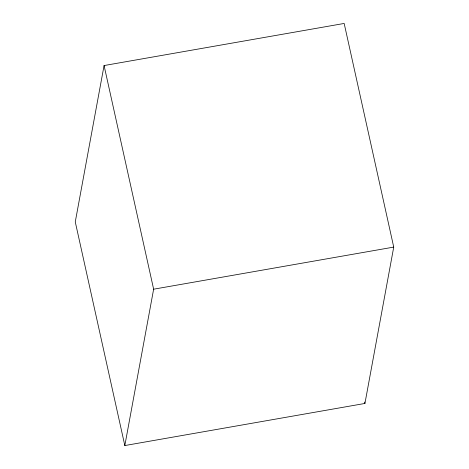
<?xml version="1.0" encoding="UTF-8"?>
<svg xmlns="http://www.w3.org/2000/svg" width="469" height="469" viewBox="0 0 469 469"><rect width="100%" height="100%" fill="white"/><g stroke="black" fill="none" stroke-linecap="round" stroke-linejoin="round"><path stroke-width="0.7" d="M104.071 65.549L75.269 221.901L124.83 445.55L364.929 403.451L393.731 247.099L344.17 23.45L104.071 65.549L153.633 289.197L124.83 445.55M153.633 289.197L393.731 247.099M364.612 402.021L364.929 403.451"/></g></svg>
